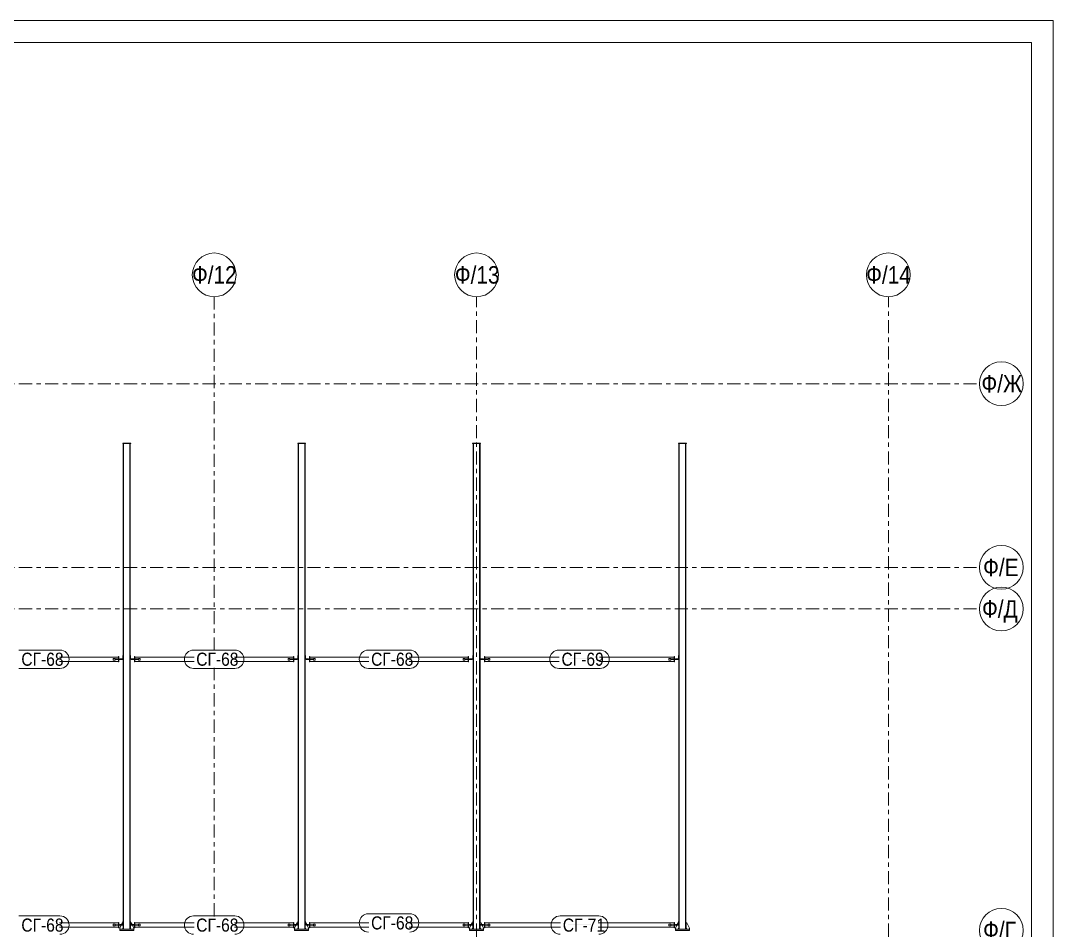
# Model space of a CAD drawing. Header units: millimetres. Extents: x -67 to 774, y -199 to 395.
# Drawn here: x 537.7 to 773.9, y 187 to 395 of the extents above; entities that cross this region are included whole.
import ezdxf

# ---------------------------------------------------------------- set-up
doc = ezdxf.new("R2010")
doc.units = ezdxf.units.MM
doc.linetypes.add('XKITLINE00', pattern=[0])
doc.linetypes.add('XKITLINE03', pattern=[6, 3, -1, 1, -1])
for name, color, linetype, lineweight in [('DrawingSheet', 5, 'Continuous', 0), ('Part', 2, 'Continuous', 0), ('PartMark', 3, 'Continuous', 0), ('S-GRID', 1, 'Continuous', 0)]:
    doc.layers.add(name, color=color, linetype=linetype, lineweight=lineweight)
doc.styles.add('GOST type A', font='ARIAL.TTF')

msp = doc.modelspace()

# ---------------------------------------------------------------- hatches: boundary and pattern name
at = {"layer": 'Part'}
for points in [[(561.1, 298.32), (561.1, 298.4), (562.9, 298.4), (562.9, 298.32)], [(561.2, 187.3), (561.2, 298.32), (561.28, 298.32), (561.28, 187.3)], [(562.72, 187.3), (562.72, 298.32), (562.8, 298.32), (562.8, 187.3)], [(601.1, 298.32), (601.1, 298.4), (602.9, 298.4), (602.9, 298.32)], [(601.2, 187.3), (601.2, 298.32), (601.28, 298.32), (601.28, 187.3)], [(602.72, 187.3), (602.72, 298.32), (602.8, 298.32), (602.8, 187.3)], [(641.1, 298.32), (641.1, 298.4), (642.9, 298.4), (642.9, 298.32)], [(641.2, 187.3), (641.2, 298.32), (641.28, 298.32), (641.28, 187.3)], [(642.72, 187.3), (642.72, 298.32), (642.8, 298.32), (642.8, 187.3)], [(688.2, 298.32), (688.2, 298.4), (690, 298.4), (690, 298.32)], [(688.3, 187.3), (688.3, 298.32), (688.38, 298.32), (688.38, 187.3)], [(689.82, 187.3), (689.82, 298.32), (689.9, 298.32), (689.9, 187.3)], [(559.32, 248.96), (559.32, 249.04), (561, 249.04), (561, 248.96)], [(561.13, 249.11), (561.13, 249.84), (561.2, 249.84), (561.2, 249.04), (560.4, 249.04), (560.4, 249.11)], [(562.87, 249.84), (562.87, 249.11), (563.6, 249.11), (563.6, 249.04), (562.8, 249.04), (562.8, 249.84)], [(563, 248.96), (563, 249.04), (564.68, 249.04), (564.68, 248.96)], [(599.32, 248.96), (599.32, 249.04), (601, 249.04), (601, 248.96)], [(601.13, 249.11), (601.13, 249.84), (601.2, 249.84), (601.2, 249.04), (600.4, 249.04), (600.4, 249.11)], [(602.87, 249.84), (602.87, 249.11), (603.6, 249.11), (603.6, 249.04), (602.8, 249.04), (602.8, 249.84)], [(603, 248.96), (603, 249.04), (604.68, 249.04), (604.68, 248.96)], [(639.32, 248.96), (639.32, 249.04), (641, 249.04), (641, 248.96)], [(641.13, 249.11), (641.13, 249.84), (641.2, 249.84), (641.2, 249.04), (640.4, 249.04), (640.4, 249.11)], [(642.87, 249.84), (642.87, 249.11), (643.6, 249.11), (643.6, 249.04), (642.8, 249.04), (642.8, 249.84)], [(643, 248.96), (643, 249.04), (644.68, 249.04), (644.68, 248.96)], [(662.81, 249.04), (662.81, 249.12), (668.29, 249.12), (668.29, 249.04)], [(686.42, 248.96), (686.42, 249.04), (688.1, 249.04), (688.1, 248.96)], [(688.23, 249.11), (688.23, 249.84), (688.3, 249.84), (688.3, 249.04), (687.5, 249.04), (687.5, 249.11)], [(561.13, 188.31), (561.13, 189.04), (561.2, 189.04), (561.2, 188.24), (560.4, 188.24), (560.4, 188.31)], [(562.87, 189.04), (562.87, 188.31), (563.6, 188.31), (563.6, 188.24), (562.8, 188.24), (562.8, 189.04)], [(601.13, 188.31), (601.13, 189.04), (601.2, 189.04), (601.2, 188.24), (600.4, 188.24), (600.4, 188.31)], [(602.87, 189.04), (602.87, 188.31), (603.6, 188.31), (603.6, 188.24), (602.8, 188.24), (602.8, 189.04)], [(641.13, 188.31), (641.13, 189.04), (641.2, 189.04), (641.2, 188.24), (640.4, 188.24), (640.4, 188.31)], [(642.87, 189.04), (642.87, 188.31), (643.6, 188.31), (643.6, 188.24), (642.8, 188.24), (642.8, 189.04)], [(688.23, 188.31), (688.23, 189.04), (688.3, 189.04), (688.3, 188.24), (687.5, 188.24), (687.5, 188.31)], [(559.32, 188.16), (559.32, 188.24), (561, 188.24), (561, 188.16)], [(560.4, 187), (560.4, 187.3), (563.6, 187.3), (563.6, 187)], [(563, 188.16), (563, 188.24), (564.68, 188.24), (564.68, 188.16)], [(599.32, 188.16), (599.32, 188.24), (601, 188.24), (601, 188.16)], [(600.4, 187), (600.4, 187.3), (603.6, 187.3), (603.6, 187)], [(603, 188.16), (603, 188.24), (604.68, 188.24), (604.68, 188.16)], [(639.32, 188.16), (639.32, 188.24), (641, 188.24), (641, 188.16)], [(640.4, 187), (640.4, 187.3), (643.6, 187.3), (643.6, 187)], [(643, 188.16), (643, 188.24), (644.68, 188.24), (644.68, 188.16)], [(662.89, 188.24), (662.89, 188.32), (668.21, 188.32), (668.21, 188.24)], [(686.42, 188.16), (686.42, 188.24), (688.1, 188.24), (688.1, 188.16)], [(687.5, 187), (687.5, 187.3), (690.7, 187.3), (690.7, 187)]]:
    msp.add_hatch(color=256, dxfattribs=at).paths.add_polyline_path(points, flags=17)

# ---------------------------------------------------------------- linework, layer by layer
at = {"layer": 'DrawingSheet', "linetype": 'XKITLINE00', "lineweight": 0}
for p, q in [((773.93, 395.02), (-67.07, 395.02)), ((773.93, -198.98), (773.93, 395.02)), ((768.93, 390.02), (-47.07, 390.02)), ((768.93, -193.98), (768.93, 390.02))]:
    msp.add_line(p, q, dxfattribs=at)
at = {"layer": 'Part', "linetype": 'XKITLINE00', "lineweight": 0}
for p, q in [((562.9, 298.4), (561.1, 298.4)), ((561.1, 298.4), (561.1, 298.32)), ((562.9, 298.32), (561.1, 298.32)), ((561.2, 187.3), (561.2, 298.32)), ((561.2, 298.32), (561.28, 298.32)), ((561.28, 298.32), (561.28, 187.3)), ((562.72, 298.32), (562.72, 187.3)), ((562.8, 298.32), (562.72, 298.32)), ((562.8, 187.3), (562.8, 298.32)), ((562.9, 298.4), (562.9, 298.32)), ((602.9, 298.4), (601.1, 298.4)), ((601.1, 298.4), (601.1, 298.32)), ((602.9, 298.32), (601.1, 298.32)), ((601.2, 187.3), (601.2, 298.32)), ((601.2, 298.32), (601.28, 298.32)), ((601.28, 298.32), (601.28, 187.3)), ((602.72, 298.32), (602.72, 187.3)), ((602.8, 298.32), (602.72, 298.32)), ((602.8, 187.3), (602.8, 298.32)), ((602.9, 298.4), (602.9, 298.32)), ((642.9, 298.4), (641.1, 298.4)), ((641.1, 298.4), (641.1, 298.32)), ((642.9, 298.32), (641.1, 298.32)), ((641.2, 187.3), (641.2, 298.32)), ((641.2, 298.32), (641.28, 298.32)), ((641.28, 298.32), (641.28, 187.3)), ((642.72, 298.32), (642.72, 187.3)), ((642.8, 298.32), (642.72, 298.32)), ((642.8, 187.3), (642.8, 298.32)), ((642.9, 298.4), (642.9, 298.32)), ((690, 298.4), (688.2, 298.4)), ((688.2, 298.4), (688.2, 298.32)), ((690, 298.32), (688.2, 298.32)), ((688.3, 187.3), (688.3, 298.32)), ((688.3, 298.32), (688.38, 298.32)), ((688.38, 298.32), (688.38, 187.3)), ((689.82, 298.32), (689.82, 187.3)), ((689.9, 298.32), (689.82, 298.32)), ((689.9, 187.3), (689.9, 298.32)), ((690, 298.4), (690, 298.32)), ((546.61, 249.5), (560.12, 249.5)), ((546.61, 248.5), (560.12, 248.5)), ((558.92, 248.8), (558.92, 249.2)), ((558.92, 249.2), (559.32, 249.2)), ((559.32, 248.8), (558.92, 248.8)), ((559.32, 249.04), (559.32, 249.2)), ((559.32, 249.05), (560.12, 249.05)), ((559.32, 248.96), (559.32, 249.04)), ((559.32, 249.04), (561, 249.04)), ((559.32, 248.8), (559.32, 248.96)), ((559.32, 248.96), (561, 248.96)), ((559.32, 248.95), (560.12, 248.95)), ((560.2, 249.6), (560.12, 249.6)), ((560.12, 249.6), (560.12, 249.04)), ((560.12, 248.4), (560.12, 248.96)), ((560.2, 248.4), (560.12, 248.4)), ((560.2, 249.04), (560.2, 249.6)), ((560.2, 248.96), (560.2, 248.4)), ((560.4, 249.04), (560.4, 249.11)), ((560.4, 249.11), (561.13, 249.11)), ((560.4, 249.04), (561.2, 249.04)), ((561, 248.96), (561, 249.04)), ((561.13, 249.11), (561.13, 249.84)), ((561.13, 249.84), (561.2, 249.84)), ((561.2, 249.04), (561.2, 249.84)), ((562.8, 249.04), (562.8, 249.84)), ((562.8, 249.84), (562.87, 249.84)), ((562.8, 249.04), (563.6, 249.04)), ((562.87, 249.84), (562.87, 249.11)), ((562.87, 249.11), (563.6, 249.11)), ((563, 248.96), (563, 249.04)), ((563, 249.04), (564.68, 249.04)), ((563, 248.96), (564.68, 248.96)), ((563.6, 249.04), (563.6, 249.11)), ((563.8, 249.04), (563.8, 249.6)), ((563.8, 249.6), (563.88, 249.6)), ((563.8, 248.96), (563.8, 248.4)), ((563.8, 248.4), (563.88, 248.4)), ((563.88, 249.6), (563.88, 249.04)), ((563.88, 249.5), (577.39, 249.5)), ((563.88, 249.05), (564.68, 249.05)), ((563.88, 248.4), (563.88, 248.96)), ((563.88, 248.95), (564.68, 248.95)), ((563.88, 248.5), (577.39, 248.5)), ((565.08, 249.2), (564.68, 249.2)), ((564.68, 249.04), (564.68, 249.2)), ((564.68, 248.96), (564.68, 249.04)), ((564.68, 248.8), (564.68, 248.96)), ((564.68, 248.8), (565.08, 248.8)), ((565.08, 248.8), (565.08, 249.2)), ((586.61, 249.5), (600.12, 249.5)), ((586.61, 248.5), (600.12, 248.5)), ((598.92, 248.8), (598.92, 249.2)), ((598.92, 249.2), (599.32, 249.2)), ((599.32, 248.8), (598.92, 248.8)), ((599.32, 249.04), (599.32, 249.2)), ((599.32, 249.05), (600.12, 249.05)), ((599.32, 248.96), (599.32, 249.04)), ((599.32, 249.04), (601, 249.04)), ((599.32, 248.8), (599.32, 248.96)), ((599.32, 248.96), (601, 248.96)), ((599.32, 248.95), (600.12, 248.95)), ((600.2, 249.6), (600.12, 249.6)), ((600.12, 249.6), (600.12, 249.04)), ((600.12, 248.4), (600.12, 248.96)), ((600.2, 248.4), (600.12, 248.4)), ((600.2, 249.04), (600.2, 249.6)), ((600.2, 248.96), (600.2, 248.4)), ((600.4, 249.04), (600.4, 249.11)), ((600.4, 249.11), (601.13, 249.11)), ((600.4, 249.04), (601.2, 249.04)), ((601, 248.96), (601, 249.04)), ((601.13, 249.11), (601.13, 249.84)), ((601.13, 249.84), (601.2, 249.84)), ((601.2, 249.04), (601.2, 249.84)), ((602.8, 249.04), (602.8, 249.84)), ((602.8, 249.84), (602.87, 249.84)), ((602.8, 249.04), (603.6, 249.04)), ((602.87, 249.84), (602.87, 249.11)), ((602.87, 249.11), (603.6, 249.11)), ((603, 248.96), (603, 249.04)), ((603, 249.04), (604.68, 249.04)), ((603, 248.96), (604.68, 248.96)), ((603.6, 249.04), (603.6, 249.11)), ((603.8, 249.04), (603.8, 249.6)), ((603.8, 249.6), (603.88, 249.6)), ((603.8, 248.96), (603.8, 248.4)), ((603.8, 248.4), (603.88, 248.4)), ((603.88, 249.6), (603.88, 249.04)), ((603.88, 249.5), (617.39, 249.5)), ((603.88, 249.05), (604.68, 249.05)), ((603.88, 248.4), (603.88, 248.96)), ((603.88, 248.95), (604.68, 248.95)), ((603.88, 248.5), (617.39, 248.5)), ((605.08, 249.2), (604.68, 249.2)), ((604.68, 249.04), (604.68, 249.2)), ((604.68, 248.96), (604.68, 249.04)), ((604.68, 248.8), (604.68, 248.96)), ((604.68, 248.8), (605.08, 248.8)), ((605.08, 248.8), (605.08, 249.2)), ((626.61, 249.5), (640.12, 249.5)), ((626.61, 248.5), (640.12, 248.5)), ((638.92, 248.8), (638.92, 249.2)), ((638.92, 249.2), (639.32, 249.2)), ((639.32, 248.8), (638.92, 248.8)), ((639.32, 249.04), (639.32, 249.2)), ((639.32, 249.05), (640.12, 249.05)), ((639.32, 248.96), (639.32, 249.04)), ((639.32, 249.04), (641, 249.04)), ((639.32, 248.96), (641, 248.96)), ((639.32, 248.8), (639.32, 248.96)), ((639.32, 248.95), (640.12, 248.95)), ((640.2, 249.6), (640.12, 249.6)), ((640.12, 249.6), (640.12, 249.04)), ((640.12, 248.4), (640.12, 248.96)), ((640.2, 248.4), (640.12, 248.4)), ((640.2, 249.04), (640.2, 249.6)), ((640.2, 248.96), (640.2, 248.4)), ((640.4, 249.04), (640.4, 249.11)), ((640.4, 249.11), (641.13, 249.11)), ((640.4, 249.04), (641.2, 249.04)), ((641, 248.96), (641, 249.04)), ((641.13, 249.11), (641.13, 249.84)), ((641.13, 249.84), (641.2, 249.84)), ((641.2, 249.04), (641.2, 249.84)), ((642.8, 249.04), (642.8, 249.84)), ((642.8, 249.84), (642.87, 249.84)), ((642.8, 249.04), (643.6, 249.04)), ((642.87, 249.84), (642.87, 249.11)), ((642.87, 249.11), (643.6, 249.11)), ((643, 248.96), (643, 249.04)), ((643, 249.04), (644.68, 249.04)), ((643, 248.96), (644.68, 248.96)), ((643.6, 249.04), (643.6, 249.11)), ((643.8, 249.04), (643.8, 249.6)), ((643.8, 249.6), (643.88, 249.6)), ((643.8, 248.96), (643.8, 248.4)), ((643.8, 248.4), (643.88, 248.4)), ((643.88, 249.6), (643.88, 249.04)), ((643.88, 249.5), (660.94, 249.5)), ((643.88, 249.05), (644.68, 249.05)), ((643.88, 248.4), (643.88, 248.96)), ((643.88, 248.95), (644.68, 248.95)), ((643.88, 248.5), (660.94, 248.5)), ((645.08, 249.2), (644.68, 249.2)), ((644.68, 249.04), (644.68, 249.2)), ((644.68, 248.96), (644.68, 249.04)), ((644.68, 248.8), (644.68, 248.96)), ((644.68, 248.8), (645.08, 248.8)), ((645.08, 248.8), (645.08, 249.2)), ((670.16, 249.5), (687.22, 249.5)), ((670.16, 248.5), (687.22, 248.5)), ((686.02, 248.8), (686.02, 249.2)), ((686.02, 249.2), (686.42, 249.2)), ((686.42, 248.8), (686.02, 248.8)), ((686.42, 249.04), (686.42, 249.2)), ((686.42, 249.05), (687.22, 249.05)), ((686.42, 248.96), (686.42, 249.04)), ((686.42, 249.04), (688.1, 249.04)), ((686.42, 248.96), (688.1, 248.96)), ((686.42, 248.8), (686.42, 248.96)), ((686.42, 248.95), (687.22, 248.95)), ((687.3, 249.6), (687.22, 249.6)), ((687.22, 249.6), (687.22, 249.04)), ((687.22, 248.4), (687.22, 248.96)), ((687.3, 248.4), (687.22, 248.4)), ((687.3, 249.04), (687.3, 249.6)), ((687.3, 248.96), (687.3, 248.4)), ((687.5, 249.04), (687.5, 249.11)), ((687.5, 249.11), (688.23, 249.11)), ((687.5, 249.04), (688.3, 249.04)), ((688.1, 248.96), (688.1, 249.04)), ((688.23, 249.11), (688.23, 249.84)), ((688.23, 249.84), (688.3, 249.84)), ((688.3, 249.04), (688.3, 249.84)), ((561.13, 188.31), (561.13, 189.04)), ((561.13, 189.04), (561.2, 189.04)), ((561.2, 188.24), (561.2, 189.04)), ((562.8, 188.24), (562.8, 189.04)), ((562.8, 189.04), (562.87, 189.04)), ((562.87, 189.04), (562.87, 188.31)), ((601.13, 188.31), (601.13, 189.04)), ((601.13, 189.04), (601.2, 189.04)), ((601.2, 188.24), (601.2, 189.04)), ((602.8, 188.24), (602.8, 189.04)), ((602.8, 189.04), (602.87, 189.04)), ((602.87, 189.04), (602.87, 188.31)), ((641.13, 188.31), (641.13, 189.04)), ((641.13, 189.04), (641.2, 189.04)), ((641.2, 188.24), (641.2, 189.04)), ((642.8, 188.24), (642.8, 189.04)), ((642.8, 189.04), (642.87, 189.04)), ((642.87, 189.04), (642.87, 188.31)), ((688.23, 188.31), (688.23, 189.04)), ((688.23, 189.04), (688.3, 189.04)), ((688.3, 188.24), (688.3, 189.04)), ((546.61, 188.7), (560.12, 188.7)), ((546.61, 187.7), (560.12, 187.7)), ((558.92, 188), (558.92, 188.4)), ((558.92, 188.4), (559.32, 188.4)), ((559.32, 188), (558.92, 188)), ((559.32, 188.24), (559.32, 188.4)), ((559.32, 188.25), (560.12, 188.25)), ((559.32, 188.16), (559.32, 188.24)), ((559.32, 188.24), (561, 188.24)), ((559.32, 188), (559.32, 188.16)), ((559.32, 188.16), (561, 188.16)), ((559.32, 188.15), (560.12, 188.15)), ((560.2, 188.8), (560.12, 188.8)), ((560.12, 188.8), (560.12, 188.24)), ((560.12, 187.6), (560.12, 188.16)), ((560.2, 187.6), (560.12, 187.6)), ((560.2, 188.24), (560.2, 188.8)), ((560.2, 188.16), (560.2, 187.6)), ((560.4, 188.24), (560.4, 188.31)), ((560.4, 188.31), (561.13, 188.31)), ((560.4, 188.24), (561.2, 188.24)), ((560.4, 187.5), (560.71, 188.16)), ((560.4, 187.3), (560.4, 187.5)), ((560.4, 187), (560.4, 187.3)), ((560.4, 187.3), (563.6, 187.3)), ((560.4, 187), (563.6, 187)), ((560.78, 188.31), (560.97, 188.7)), ((560.97, 188.7), (561.13, 188.7)), ((561, 188.16), (561, 188.24)), ((561.17, 187.5), (561.03, 187.3)), ((561.09, 187.3), (561.2, 187.46)), ((561.17, 188.24), (561.17, 187.5)), ((561.17, 187.5), (561.2, 187.5)), ((561.28, 187.3), (561.2, 187.3)), ((562.72, 187.3), (562.8, 187.3)), ((562.8, 188.24), (563.6, 188.24)), ((562.8, 187.5), (562.83, 187.5)), ((562.91, 187.3), (562.8, 187.46)), ((562.83, 188.24), (562.83, 187.5)), ((562.83, 187.5), (562.97, 187.3)), ((563.03, 188.7), (562.87, 188.7)), ((562.87, 188.31), (563.6, 188.31)), ((563, 188.16), (563, 188.24)), ((563, 188.24), (564.68, 188.24)), ((563, 188.16), (564.68, 188.16)), ((563.22, 188.31), (563.03, 188.7)), ((563.6, 187.5), (563.29, 188.16)), ((563.6, 188.24), (563.6, 188.31)), ((563.6, 187.3), (563.6, 187.5)), ((563.6, 187), (563.6, 187.3)), ((563.8, 188.24), (563.8, 188.8)), ((563.8, 188.8), (563.88, 188.8)), ((563.8, 188.16), (563.8, 187.6)), ((563.8, 187.6), (563.88, 187.6)), ((563.88, 188.8), (563.88, 188.24)), ((563.88, 188.7), (577.39, 188.7)), ((563.88, 188.25), (564.68, 188.25)), ((563.88, 187.6), (563.88, 188.16)), ((563.88, 188.15), (564.68, 188.15)), ((563.88, 187.7), (577.39, 187.7)), ((565.08, 188.4), (564.68, 188.4)), ((564.68, 188.24), (564.68, 188.4)), ((564.68, 188.16), (564.68, 188.24)), ((564.68, 188), (564.68, 188.16)), ((564.68, 188), (565.08, 188)), ((565.08, 188), (565.08, 188.4)), ((586.61, 188.7), (600.12, 188.7)), ((586.61, 187.7), (600.12, 187.7)), ((598.92, 188), (598.92, 188.4)), ((598.92, 188.4), (599.32, 188.4)), ((599.32, 188), (598.92, 188)), ((599.32, 188.24), (599.32, 188.4)), ((599.32, 188.25), (600.12, 188.25)), ((599.32, 188.16), (599.32, 188.24)), ((599.32, 188.24), (601, 188.24)), ((599.32, 188), (599.32, 188.16)), ((599.32, 188.16), (601, 188.16)), ((599.32, 188.15), (600.12, 188.15)), ((600.2, 188.8), (600.12, 188.8)), ((600.12, 188.8), (600.12, 188.24)), ((600.12, 187.6), (600.12, 188.16)), ((600.2, 187.6), (600.12, 187.6)), ((600.2, 188.24), (600.2, 188.8)), ((600.2, 188.16), (600.2, 187.6)), ((600.4, 188.24), (600.4, 188.31)), ((600.4, 188.31), (601.13, 188.31)), ((600.4, 188.24), (601.2, 188.24)), ((600.4, 187.5), (600.71, 188.16)), ((600.4, 187.3), (600.4, 187.5)), ((600.4, 187), (600.4, 187.3)), ((600.4, 187.3), (603.6, 187.3)), ((600.4, 187), (603.6, 187)), ((600.78, 188.31), (600.97, 188.7)), ((600.97, 188.7), (601.13, 188.7)), ((601, 188.16), (601, 188.24)), ((601.17, 187.5), (601.03, 187.3)), ((601.09, 187.3), (601.2, 187.46)), ((601.17, 188.24), (601.17, 187.5)), ((601.17, 187.5), (601.2, 187.5)), ((601.28, 187.3), (601.2, 187.3)), ((602.72, 187.3), (602.8, 187.3)), ((602.8, 188.24), (603.6, 188.24)), ((602.8, 187.5), (602.83, 187.5)), ((602.91, 187.3), (602.8, 187.46)), ((602.83, 188.24), (602.83, 187.5)), ((602.83, 187.5), (602.97, 187.3)), ((603.03, 188.7), (602.87, 188.7)), ((602.87, 188.31), (603.6, 188.31)), ((603, 188.16), (603, 188.24)), ((603, 188.24), (604.68, 188.24)), ((603, 188.16), (604.68, 188.16)), ((603.22, 188.31), (603.03, 188.7)), ((603.6, 187.5), (603.29, 188.16)), ((603.6, 188.24), (603.6, 188.31)), ((603.6, 187.3), (603.6, 187.5)), ((603.6, 187), (603.6, 187.3)), ((603.8, 188.24), (603.8, 188.8)), ((603.8, 188.8), (603.88, 188.8)), ((603.8, 188.16), (603.8, 187.6)), ((603.8, 187.6), (603.88, 187.6)), ((603.88, 188.8), (603.88, 188.24)), ((603.88, 188.7), (617.39, 188.7)), ((603.88, 188.25), (604.68, 188.25)), ((603.88, 187.6), (603.88, 188.16)), ((603.88, 188.15), (604.68, 188.15)), ((603.88, 187.7), (617.39, 187.7)), ((605.08, 188.4), (604.68, 188.4)), ((604.68, 188.24), (604.68, 188.4)), ((604.68, 188.16), (604.68, 188.24)), ((604.68, 188), (604.68, 188.16)), ((604.68, 188), (605.08, 188)), ((605.08, 188), (605.08, 188.4)), ((626.61, 188.7), (640.12, 188.7)), ((626.61, 187.7), (640.12, 187.7)), ((638.92, 188), (638.92, 188.4)), ((638.92, 188.4), (639.32, 188.4)), ((639.32, 188), (638.92, 188)), ((639.32, 188.24), (639.32, 188.4)), ((639.32, 188.25), (640.12, 188.25)), ((639.32, 188.16), (639.32, 188.24)), ((639.32, 188.24), (641, 188.24)), ((639.32, 188.16), (641, 188.16)), ((639.32, 188), (639.32, 188.16)), ((639.32, 188.15), (640.12, 188.15)), ((640.2, 188.8), (640.12, 188.8)), ((640.12, 188.8), (640.12, 188.24)), ((640.12, 187.6), (640.12, 188.16)), ((640.2, 187.6), (640.12, 187.6)), ((640.2, 188.24), (640.2, 188.8)), ((640.2, 188.16), (640.2, 187.6)), ((640.4, 188.24), (640.4, 188.31)), ((640.4, 188.31), (641.13, 188.31)), ((640.4, 188.24), (641.2, 188.24)), ((640.4, 187.5), (640.71, 188.16)), ((640.4, 187.3), (640.4, 187.5)), ((640.4, 187), (640.4, 187.3)), ((640.4, 187.3), (643.6, 187.3)), ((640.4, 187), (643.6, 187)), ((640.78, 188.31), (640.97, 188.7)), ((640.97, 188.7), (641.13, 188.7)), ((641, 188.16), (641, 188.24)), ((641.17, 187.5), (641.03, 187.3)), ((641.09, 187.3), (641.2, 187.46)), ((641.17, 188.24), (641.17, 187.5)), ((641.17, 187.5), (641.2, 187.5)), ((641.28, 187.3), (641.2, 187.3)), ((642.72, 187.3), (642.8, 187.3)), ((642.8, 188.24), (643.6, 188.24)), ((642.8, 187.5), (642.83, 187.5)), ((642.91, 187.3), (642.8, 187.46)), ((642.83, 188.24), (642.83, 187.5)), ((642.83, 187.5), (642.97, 187.3)), ((643.03, 188.7), (642.87, 188.7)), ((642.87, 188.31), (643.6, 188.31)), ((643, 188.16), (643, 188.24)), ((643, 188.24), (644.68, 188.24)), ((643, 188.16), (644.68, 188.16)), ((643.22, 188.31), (643.03, 188.7)), ((643.6, 187.5), (643.29, 188.16)), ((643.6, 188.24), (643.6, 188.31)), ((643.6, 187.3), (643.6, 187.5)), ((643.6, 187), (643.6, 187.3)), ((643.8, 188.24), (643.8, 188.8)), ((643.8, 188.8), (643.88, 188.8)), ((643.8, 188.16), (643.8, 187.6)), ((643.8, 187.6), (643.88, 187.6)), ((643.88, 188.8), (643.88, 188.24)), ((643.88, 188.7), (661.24, 188.7)), ((643.88, 188.25), (644.68, 188.25)), ((643.88, 187.6), (643.88, 188.16)), ((643.88, 188.15), (644.68, 188.15)), ((643.88, 187.7), (661.24, 187.7)), ((645.08, 188.4), (644.68, 188.4)), ((644.68, 188.24), (644.68, 188.4)), ((644.68, 188.16), (644.68, 188.24)), ((644.68, 188), (644.68, 188.16)), ((644.68, 188), (645.08, 188)), ((645.08, 188), (645.08, 188.4)), ((669.86, 188.7), (687.22, 188.7)), ((669.86, 187.7), (687.22, 187.7)), ((686.02, 188), (686.02, 188.4)), ((686.02, 188.4), (686.42, 188.4)), ((686.42, 188), (686.02, 188)), ((686.42, 188.24), (686.42, 188.4)), ((686.42, 188.25), (687.22, 188.25)), ((686.42, 188.16), (686.42, 188.24)), ((686.42, 188.24), (688.1, 188.24)), ((686.42, 188), (686.42, 188.16)), ((686.42, 188.16), (688.1, 188.16)), ((686.42, 188.15), (687.22, 188.15)), ((687.3, 188.8), (687.22, 188.8)), ((687.22, 188.8), (687.22, 188.24)), ((687.22, 187.6), (687.22, 188.16)), ((687.3, 187.6), (687.22, 187.6)), ((687.3, 188.24), (687.3, 188.8)), ((687.3, 188.16), (687.3, 187.6)), ((687.5, 188.24), (687.5, 188.31)), ((687.5, 188.31), (688.23, 188.31)), ((687.5, 188.24), (688.3, 188.24)), ((687.5, 187.5), (687.81, 188.16)), ((687.5, 187.3), (687.5, 187.5)), ((687.5, 187), (687.5, 187.3)), ((687.5, 187.3), (690.7, 187.3)), ((687.5, 187), (690.7, 187)), ((687.88, 188.31), (688.07, 188.7)), ((688.07, 188.7), (688.23, 188.7)), ((688.1, 188.16), (688.1, 188.24)), ((688.27, 187.5), (688.13, 187.3)), ((688.19, 187.3), (688.3, 187.46)), ((688.27, 188.24), (688.27, 187.5)), ((688.27, 187.5), (688.3, 187.5)), ((688.38, 187.3), (688.3, 187.3)), ((689.82, 187.3), (689.9, 187.3)), ((690.13, 188.7), (689.9, 188.7)), ((689.9, 187.5), (689.93, 187.5)), ((690.01, 187.3), (689.9, 187.46)), ((689.93, 188.7), (689.93, 187.5)), ((689.93, 187.5), (690.07, 187.3)), ((690.7, 187.5), (690.13, 188.7)), ((690.7, 187.3), (690.7, 187.5)), ((690.7, 187), (690.7, 187.3))]:
    msp.add_line(p, q, dxfattribs=at)
at = {"layer": 'PartMark', "linetype": 'XKITLINE00', "lineweight": 0}
for p, q in [((537.29, 251.1), (546.71, 251.1)), ((577.29, 251.1), (586.71, 251.1)), ((617.29, 251.1), (626.71, 251.1)), ((660.84, 251.1), (670.26, 251.1)), ((537.29, 246.9), (546.71, 246.9)), ((577.29, 246.9), (586.71, 246.9)), ((617.29, 246.9), (626.71, 246.9)), ((660.84, 246.9), (670.26, 246.9)), ((537.29, 190.3), (546.71, 190.3)), ((577.29, 190.3), (586.71, 190.3)), ((617.29, 190.8), (626.71, 190.8)), ((661.14, 190.3), (669.96, 190.3))]:
    msp.add_line(p, q, dxfattribs=at)
for centre, start, end in [((546.71, 249), 270, 90), ((577.29, 249), 90, 270), ((586.71, 249), 270, 90), ((617.29, 249), 90, 270), ((626.71, 249), 270, 90), ((660.84, 249), 90, 270), ((670.26, 249), 270, 90), ((546.71, 188.2), 270, 90), ((577.29, 188.2), 90, 270), ((586.71, 188.2), 270, 90), ((617.29, 188.7), 90, 270), ((626.71, 188.7), 270, 90), ((661.14, 188.2), 90, 270), ((669.96, 188.2), 270, 90)]:
    msp.add_arc(centre, 2.1, start, end, dxfattribs=at)
at = {"layer": 'S-GRID', "linetype": 'XKITLINE03', "lineweight": 0}
for p, q in [((582, 251), (582, 331.89)), ((642, -24.47), (642, 331.89)), ((736.2, -24.47), (736.2, 331.89)), ((-20.65, 312), (757.05, 312)), ((-20.65, 270), (757.05, 270)), ((-20.65, 260.5), (757.05, 260.5)), ((582, 190.2), (582, 247))]:
    msp.add_line(p, q, dxfattribs=at)
at = {"layer": 'S-GRID', "linetype": 'XKITLINE00', "lineweight": 0}
for centre in [(582, 336.89), (642, 336.89), (736.2, 336.89), (762.05, 312), (762.05, 270), (762.05, 260.5), (762.05, 187)]:
    msp.add_circle(centre, 5, dxfattribs=at)

# ---------------------------------------------------------------- texts
at = {"layer": 'PartMark', "style": 'GOST type A', "width": 0.85}
for s, p in [('СГ-68', (537.89, 247.5)), ('СГ-68', (577.89, 247.5)), ('СГ-68', (617.89, 247.5)), ('СГ-69', (661.44, 247.5)), ('СГ-68', (537.89, 186.7)), ('СГ-68', (577.89, 186.7)), ('СГ-68', (617.89, 187.2)), ('СГ-71', (661.74, 186.7))]:
    msp.add_text(s, height=3, dxfattribs=at).set_placement(p)
at = {"layer": 'S-GRID', "style": 'GOST type A', "width": 0.85}
for s, p in [('Ф/12', (576.92, 334.89)), ('Ф/13', (637.05, 334.89)), ('Ф/14', (731.12, 334.89)), ('Ф/Ж', (757.49, 310)), ('Ф/Е', (757.87, 268)), ('Ф/Д', (757.62, 258.5)), ('Ф/Г', (757.87, 185))]:
    msp.add_text(s, height=4, dxfattribs=at).set_placement(p)

doc.saveas('drawing.dxf')
